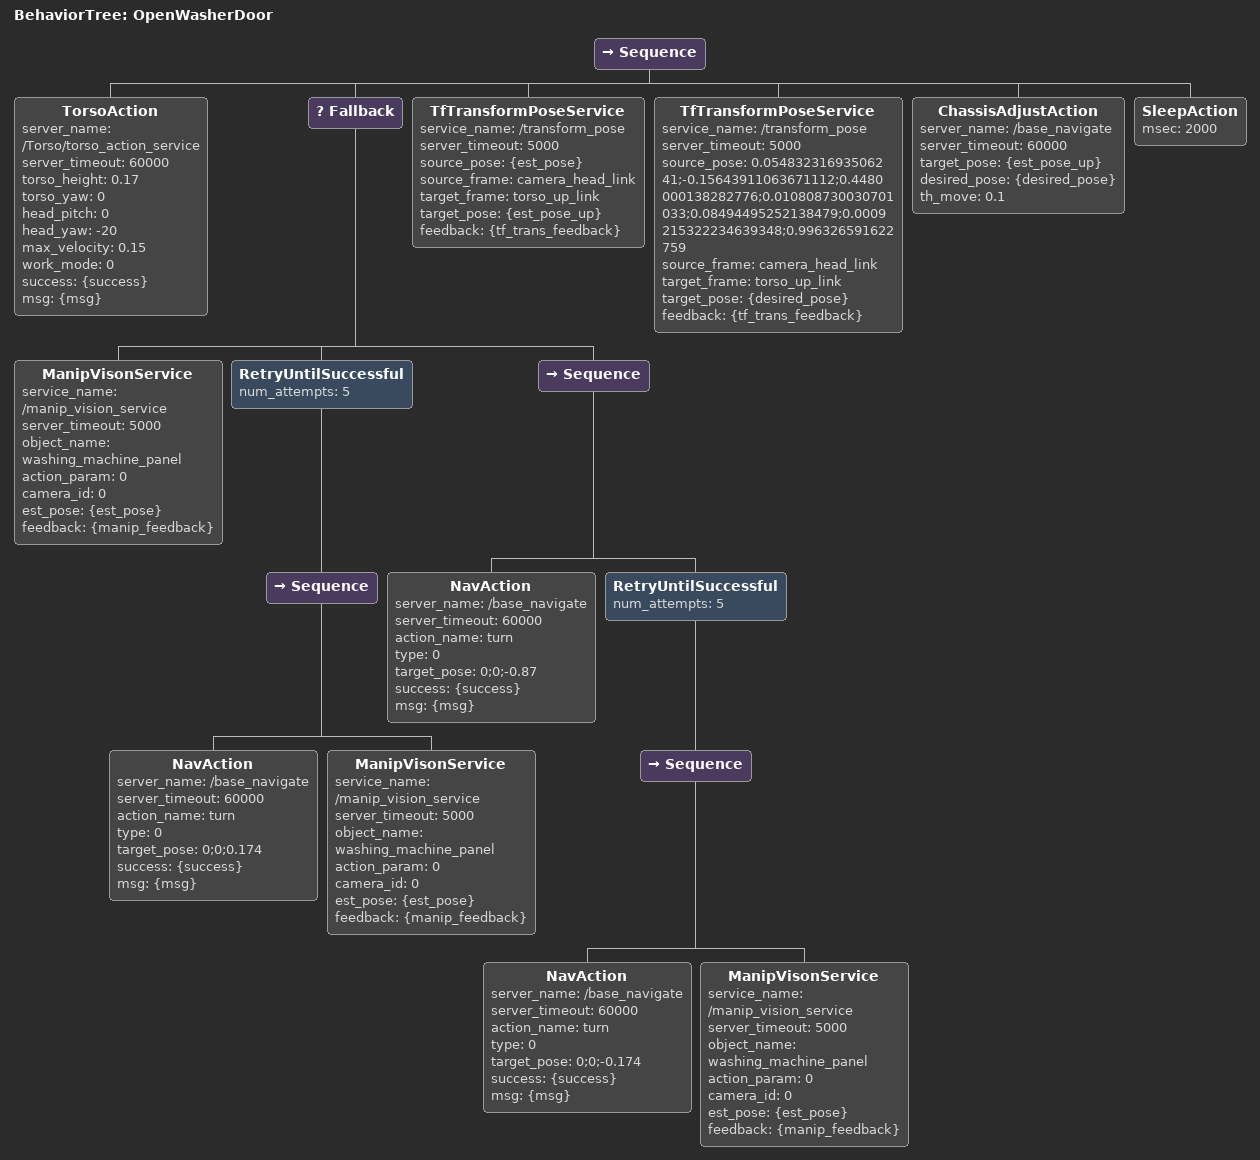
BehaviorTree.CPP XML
<?xml version="1.0" encoding="UTF-8"?>
<root BTCPP_format="4"
      main_tree_to_execute="OpenWasherDoor">
  <BehaviorTree ID="OpenWasherDoor">
    <Sequence>
      <TorsoAction server_name="/Torso/torso_action_service"
                   server_timeout="60000"
                   torso_height="0.17"
                   torso_yaw="0"
                   head_pitch="0"
                   head_yaw="-20"
                   max_velocity="0.15"
                   work_mode="0"
                   success="{success}"
                   msg="{msg}"/>
      <Fallback>
        <ManipVisonService service_name="/manip_vision_service"
                            server_timeout="5000"
                            object_name="washing_machine_panel"
                            action_param="0"
                            camera_id="0"
                            est_pose="{est_pose}"
                            feedback="{manip_feedback}"/>
        <RetryUntilSuccessful num_attempts="5">
          <Sequence>
            <NavAction server_name="/base_navigate"
                  server_timeout="60000"
                  action_name="turn"
                  type="0"
                  target_pose="0;0;0.174"
                  success="{success}"
                  msg="{msg}"/>
            <ManipVisonService service_name="/manip_vision_service"
                                server_timeout="5000"
                                object_name="washing_machine_panel"
                                action_param="0"
                                camera_id="0"
                                est_pose="{est_pose}"
                                feedback="{manip_feedback}"/>
          </Sequence>
        </RetryUntilSuccessful>
        <Sequence>
          <NavAction server_name="/base_navigate"
                server_timeout="60000"
                action_name="turn"
                type="0"
                target_pose="0;0;-0.87"
                success="{success}"
                msg="{msg}"/>
          <RetryUntilSuccessful num_attempts="5">
            <Sequence>
              <NavAction server_name="/base_navigate"
                    server_timeout="60000"
                    action_name="turn"
                    type="0"
                    target_pose="0;0;-0.174"
                    success="{success}"
                    msg="{msg}"/>
              <ManipVisonService service_name="/manip_vision_service"
                                  server_timeout="5000"
                                  object_name="washing_machine_panel"
                                  action_param="0"
                                  camera_id="0"
                                  est_pose="{est_pose}"
                                  feedback="{manip_feedback}"/>
            </Sequence>
          </RetryUntilSuccessful>
        </Sequence>
      </Fallback>
      <TfTransformPoseService service_name="/transform_pose"
                              server_timeout="5000"
                              source_pose="{est_pose}"
                              source_frame="camera_head_link"
                              target_frame="torso_up_link"
                              target_pose="{est_pose_up}"
                              feedback="{tf_trans_feedback}"/>
      <TfTransformPoseService service_name="/transform_pose"
                              server_timeout="5000"
                              source_pose="0.05483231693506241;-0.15643911063671112;0.4480000138282776;0.010808730030701033;0.08494495252138479;0.0009215322234639348;0.996326591622759"
                              source_frame="camera_head_link"
                              target_frame="torso_up_link"
                              target_pose="{desired_pose}"
                              feedback="{tf_trans_feedback}"/>
      <ChassisAdjustAction server_name="/base_navigate"
                          server_timeout="60000"
                          target_pose="{est_pose_up}"
                          desired_pose="{desired_pose}"
                          th_move="0.1" />
      <SleepAction msec="2000"/>
    </Sequence>
  </BehaviorTree>
</root>
